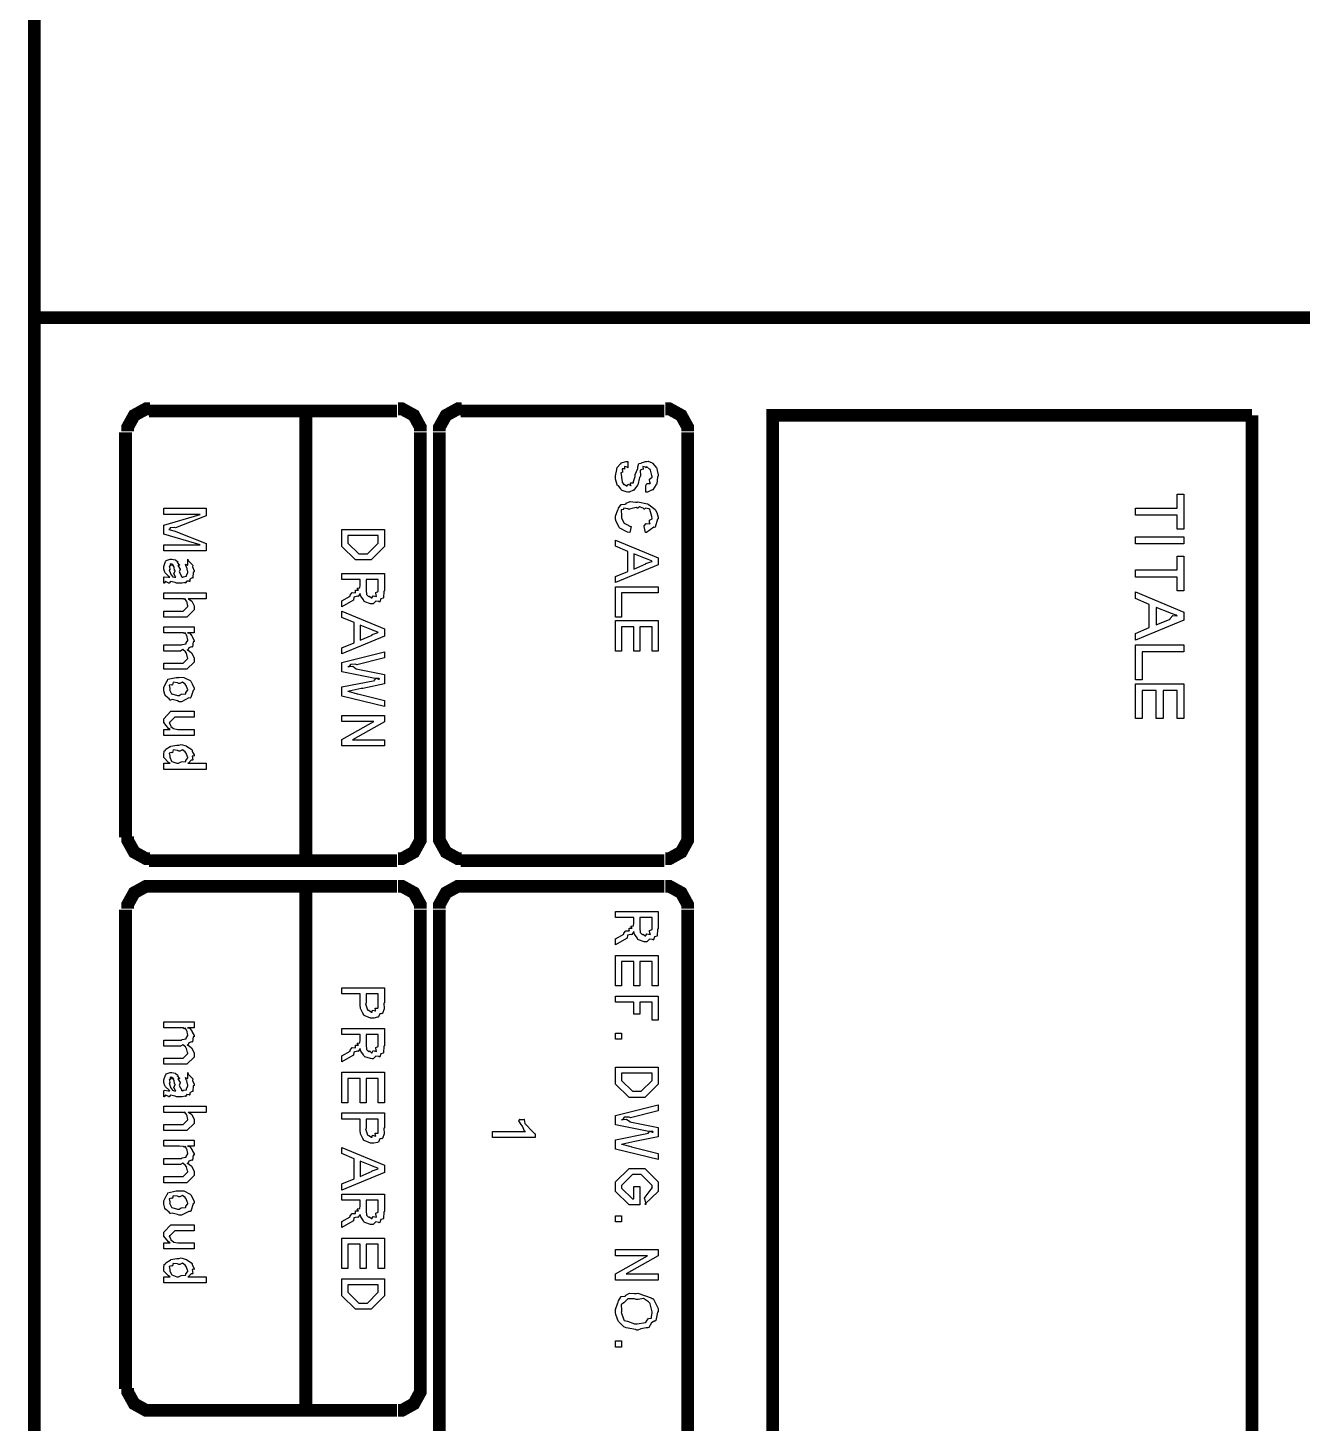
# Model space of a CAD drawing. Extents: x 0.4 to 11.2, y 0.4 to 16.
# Drawn here: x 0.358 to 1.359, y 1.775 to 2.871 of the extents above; entities that cross this region are included whole.
import ezdxf

# ---------------------------------------------------------------- set-up
doc = ezdxf.new("R2010")
doc.units = 0
doc.layers.get('0').update_dxf_attribs({"linetype": 'CONTINUOUS'})

msp = doc.modelspace()

# ---------------------------------------------------------------- linework, layer by layer
at = {"color": 230, "const_width": 0.01}
msp.add_lwpolyline([(11.1917, 0.405003), (11.1917, 15.9817), (0.363336, 15.9817), (0.363336, 0.405003), (11.1917, 0.405003)], close=True, dxfattribs=at)
for points in [[(0.363336, 2.64333), (11.1917, 2.64333)], [(0.454156, 2.57167), (0.451118, 2.57167), (0.44184, 2.56657), (0.436686, 2.55729), (0.436686, 2.55414)], [(0.666667, 2.55414), (0.666667, 2.55729), (0.661567, 2.56657), (0.652289, 2.57167), (0.649143, 2.57167)], [(0.699164, 2.57167), (0.696072, 2.57167), (0.686794, 2.56657), (0.68164, 2.55729), (0.68164, 2.55414)], [(0.876682, 2.55414), (0.876682, 2.55729), (0.871582, 2.56657), (0.862304, 2.57167), (0.859158, 2.57167)], [(0.648329, 2.56999), (0.453342, 2.56999)], [(0.57666, 2.21669), (0.57666, 2.56999)], [(0.858344, 2.56999), (0.698351, 2.56999)], [(0.94336, 0.473307), (0.94336, 2.56668), (1.31999, 2.56668)], [(1.31999, 0.473307), (1.31999, 2.56668)], [(0.435004, 2.23503), (0.435004, 2.55333)], [(0.666667, 2.23503), (0.666667, 2.55333)], [(0.68164, 2.23503), (0.68164, 2.55333)], [(0.876682, 2.23503), (0.876682, 2.55333)], [(0.436686, 2.23583), (0.436686, 2.23275), (0.44184, 2.22347), (0.451118, 2.21832), (0.454156, 2.21832)], [(0.649143, 2.21832), (0.652289, 2.21832), (0.661567, 2.22347), (0.666667, 2.23275), (0.666667, 2.23583)], [(0.68164, 2.23583), (0.68164, 2.23275), (0.686794, 2.22347), (0.696072, 2.21832), (0.699164, 2.21832)], [(0.859158, 2.21832), (0.862304, 2.21832), (0.871582, 2.22347), (0.876682, 2.23275), (0.876682, 2.23583)], [(0.648329, 2.21669), (0.453342, 2.21669)], [(0.858344, 2.21669), (0.698351, 2.21669)], [(0.454156, 2.19667), (0.451118, 2.19667), (0.44184, 2.19157), (0.436686, 2.18229), (0.436686, 2.17914)], [(0.648329, 2.19667), (0.453342, 2.19667)], [(0.57666, 1.785), (0.57666, 2.19667)], [(0.666667, 2.17914), (0.666667, 2.18229), (0.661567, 2.19157), (0.652289, 2.19667), (0.649143, 2.19667)], [(0.699164, 2.19667), (0.696072, 2.19667), (0.686794, 2.19157), (0.68164, 2.18229), (0.68164, 2.17914)], [(0.858344, 2.19667), (0.698351, 2.19667)], [(0.876682, 2.17914), (0.876682, 2.18229), (0.871582, 2.19157), (0.862304, 2.19667), (0.859158, 2.19667)], [(0.435004, 1.80165), (0.435004, 2.17833)], [(0.666667, 1.80165), (0.666667, 2.17833)], [(0.68164, 1.02832), (0.68164, 2.17833)], [(0.876682, 1.02832), (0.876682, 2.17833)], [(0.436686, 1.80251), (0.436686, 1.79943), (0.44184, 1.79015), (0.451118, 1.785), (0.454156, 1.785)], [(0.649143, 1.785), (0.652289, 1.785), (0.661567, 1.79015), (0.666667, 1.79943), (0.666667, 1.80251)], [(0.648329, 1.785), (0.453342, 1.785)]]:
    msp.add_lwpolyline(points, dxfattribs=at)
at = {"color": 140}
for points in [[(0.829536, 2.53022), (0.829536, 2.52544), (0.829047, 2.52582), (0.826932, 2.52632), (0.827149, 2.52453), (0.826932, 2.52436), (0.826714, 2.52462), (0.82525, 2.52462), (0.825521, 2.52208), (0.825412, 2.52175), (0.825358, 2.52186), (0.824274, 2.52154), (0.824761, 2.51861), (0.824761, 2.51764), (0.824761, 2.51764), (0.825142, 2.51443), (0.825196, 2.51417), (0.825196, 2.51417), (0.826389, 2.5121), (0.826497, 2.51199), (0.826497, 2.51204), (0.826768, 2.51253), (0.82856, 2.51112), (0.829101, 2.51112), (0.828993, 2.51133), (0.82959, 2.51253), (0.831922, 2.5115), (0.83214, 2.51156), (0.831868, 2.51187), (0.83176, 2.51346), (0.834039, 2.51351), (0.834093, 2.51372), (0.834147, 2.5146), (0.835286, 2.5185), (0.835394, 2.51915), (0.835449, 2.52001), (0.837403, 2.5249), (0.837565, 2.52522), (0.837511, 2.5261), (0.838325, 2.52875), (0.840115, 2.52892), (0.840386, 2.52914), (0.840386, 2.52914), (0.843479, 2.53022), (0.84451, 2.53022), (0.84451, 2.53022), (0.84554, 2.53054), (0.848742, 2.52914), (0.849067, 2.52892), (0.849067, 2.52892), (0.85216, 2.52522), (0.852322, 2.52479), (0.852322, 2.52479), (0.852593, 2.52317), (0.853407, 2.51986), (0.853407, 2.51872), (0.852974, 2.51833), (0.852322, 2.51269), (0.852106, 2.51221), (0.851887, 2.51232), (0.849229, 2.50814), (0.84885, 2.50786), (0.848742, 2.50808), (0.845107, 2.50635), (0.843858, 2.50635), (0.843858, 2.51112), (0.84375, 2.51144), (0.844672, 2.51303), (0.847168, 2.51297), (0.847331, 2.51329), (0.846897, 2.51383), (0.846625, 2.5165), (0.848633, 2.51801), (0.848633, 2.5185), (0.848579, 2.51932), (0.847547, 2.52344), (0.847331, 2.52371), (0.846571, 2.52442), (0.844185, 2.52647), (0.844129, 2.52544), (0.844075, 2.52544), (0.843533, 2.52588), (0.841417, 2.52636), (0.841689, 2.52436), (0.841471, 2.52414), (0.841308, 2.52436), (0.839464, 2.52354), (0.839518, 2.5191), (0.839301, 2.51828), (0.838704, 2.51768), (0.837511, 2.51187), (0.837349, 2.51156), (0.837294, 2.51161), (0.834418, 2.50786), (0.834093, 2.50765), (0.834093, 2.50776), (0.830675, 2.50635), (0.829536, 2.50635), (0.828342, 2.50646), (0.825142, 2.50765), (0.824761, 2.50786), (0.824274, 2.50879), (0.822211, 2.51118), (0.821397, 2.51161), (0.821289, 2.51178), (0.820964, 2.51297), (0.819988, 2.51633), (0.819988, 2.51742), (0.819988, 2.51915), (0.82091, 2.52393), (0.821072, 2.52436), (0.821181, 2.5255), (0.824001, 2.52843), (0.824328, 2.52869), (0.824382, 2.52914), (0.828288, 2.53022), (0.829536, 2.53022)], [(0.832357, 2.47922), (0.831272, 2.47444), (0.829428, 2.47472), (0.823351, 2.47808), (0.822808, 2.47857), (0.822265, 2.47971), (0.820367, 2.48307), (0.819988, 2.48492), (0.819988, 2.48551), (0.819988, 2.48731), (0.821832, 2.49224), (0.822157, 2.49268), (0.822319, 2.49371), (0.82449, 2.49653), (0.827582, 2.49681), (0.828233, 2.49701), (0.828233, 2.4975), (0.831435, 2.49881), (0.835558, 2.49832), (0.836914, 2.49832), (0.837511, 2.49875), (0.844997, 2.49707), (0.845594, 2.49681), (0.845594, 2.49681), (0.847547, 2.49556), (0.851129, 2.49257), (0.851454, 2.49203), (0.851454, 2.49203), (0.852485, 2.49024), (0.853407, 2.48654), (0.853407, 2.48529), (0.852974, 2.48497), (0.851238, 2.47885), (0.850803, 2.47835), (0.850151, 2.47879), (0.844239, 2.47467), (0.843425, 2.47444), (0.842557, 2.47922), (0.842503, 2.47971), (0.844129, 2.48156), (0.846897, 2.48139), (0.847114, 2.48161), (0.846733, 2.48204), (0.846625, 2.48432), (0.848633, 2.48525), (0.848633, 2.48551), (0.848579, 2.48708), (0.846951, 2.49268), (0.846897, 2.49268), (0.846138, 2.49311), (0.843425, 2.49376), (0.842719, 2.49289), (0.842557, 2.49289), (0.841797, 2.49354), (0.838758, 2.49468), (0.837403, 2.49354), (0.836914, 2.49354), (0.836154, 2.49425), (0.830892, 2.49283), (0.830404, 2.49268), (0.82959, 2.49317), (0.826606, 2.49354), (0.826064, 2.49246), (0.826064, 2.49246), (0.825956, 2.49268), (0.824328, 2.4924), (0.824761, 2.48757), (0.824761, 2.48594), (0.824761, 2.48594), (0.826389, 2.48215), (0.826714, 2.48182), (0.826714, 2.48182), (0.828233, 2.48118), (0.83176, 2.47933), (0.832357, 2.47922)], [(1.22835, 2.49371), (1.26112, 2.49371), (1.26112, 2.50456), (1.26655, 2.50456), (1.26655, 2.47721), (1.26112, 2.47721), (1.26112, 2.48807), (1.22835, 2.48807), (1.22835, 2.49371)], [(0.465007, 2.49354), (0.498426, 2.49354), (0.498426, 2.48768), (0.474338, 2.47814), (0.473415, 2.4784), (0.470161, 2.47819), (0.469456, 2.47694), (0.469129, 2.47683), (0.469129, 2.47683), (0.474012, 2.47553), (0.474556, 2.47532), (0.498426, 2.46599), (0.498426, 2.46012), (0.465007, 2.46012), (0.465007, 2.4649), (0.493653, 2.4649), (0.465007, 2.47336), (0.465007, 2.48031), (0.493653, 2.48876), (0.465007, 2.48876), (0.465007, 2.49354)], [(0.604981, 2.47689), (0.6384, 2.47689), (0.6384, 2.4669), (0.6384, 2.46343), (0.627983, 2.45301), (0.621907, 2.45301), (0.615614, 2.45301), (0.604981, 2.46343), (0.604981, 2.46647), (0.604981, 2.47689)], [(0.609754, 2.47211), (0.609754, 2.46669), (0.609754, 2.46625), (0.618435, 2.45779), (0.621907, 2.45779), (0.625163, 2.45779), (0.633626, 2.46625), (0.633626, 2.46669), (0.633626, 2.47211), (0.609754, 2.47211)], [(0.819988, 2.46858), (0.853407, 2.45469), (0.853407, 2.44906), (0.819988, 2.43517), (0.819988, 2.43994), (0.829536, 2.44385), (0.829536, 2.45969), (0.819988, 2.46382), (0.819988, 2.46858)], [(1.22835, 2.47119), (1.26655, 2.47119), (1.26655, 2.46576), (1.22835, 2.46576), (1.22835, 2.47119)], [(0.83431, 2.45774), (0.83431, 2.44581), (0.843858, 2.44993), (0.843858, 2.45025), (0.848579, 2.45188), (0.848633, 2.45188), (0.848307, 2.45226), (0.844185, 2.45383), (0.843642, 2.45404), (0.83431, 2.45774)], [(1.22835, 2.44515), (1.26112, 2.44515), (1.26112, 2.456), (1.26655, 2.456), (1.26655, 2.42865), (1.26112, 2.42865), (1.26112, 2.43951), (1.22835, 2.43951), (1.22835, 2.44515)], [(0.469781, 2.4394), (0.468967, 2.44011), (0.466308, 2.44254), (0.466092, 2.44287), (0.465821, 2.44331), (0.465007, 2.44575), (0.465007, 2.44656), (0.465007, 2.44792), (0.466471, 2.45167), (0.466743, 2.45199), (0.466851, 2.45258), (0.470215, 2.45372), (0.4713, 2.45372), (0.4713, 2.45372), (0.473904, 2.45318), (0.474121, 2.45307), (0.474121, 2.45307), (0.474283, 2.45301), (0.476183, 2.45156), (0.476292, 2.45133), (0.476238, 2.45139), (0.47564, 2.45096), (0.477539, 2.44894), (0.477593, 2.44874), (0.477376, 2.44889), (0.476238, 2.44862), (0.478028, 2.44586), (0.478028, 2.44547), (0.478028, 2.44553), (0.477051, 2.44358), (0.479221, 2.43972), (0.479329, 2.4394), (0.479329, 2.43946), (0.479981, 2.4394), (0.480197, 2.4394), (0.480414, 2.43983), (0.48291, 2.44015), (0.483018, 2.44026), (0.482856, 2.44086), (0.484104, 2.44319), (0.484104, 2.44396), (0.483669, 2.44444), (0.483236, 2.44726), (0.483018, 2.44743), (0.482801, 2.44797), (0.48226, 2.44976), (0.483778, 2.44889), (0.484104, 2.44894), (0.484104, 2.45372), (0.484104, 2.45372), (0.484321, 2.45236), (0.484537, 2.45221), (0.484537, 2.45221), (0.487631, 2.44911), (0.487793, 2.44874), (0.487793, 2.44874), (0.487522, 2.44749), (0.488878, 2.44456), (0.488878, 2.44353), (0.488226, 2.44319), (0.48801, 2.43907), (0.487793, 2.43875), (0.487358, 2.43886), (0.485622, 2.43782), (0.485678, 2.43608), (0.485406, 2.43593), (0.485026, 2.43625), (0.483074, 2.43636), (0.48226, 2.4349), (0.481933, 2.43485), (0.481771, 2.43517), (0.479492, 2.43463), (0.478678, 2.43463), (0.474989, 2.43463), (0.473958, 2.43522), (0.470269, 2.43593), (0.469293, 2.43463), (0.468912, 2.43463), (0.468533, 2.43511), (0.466471, 2.43593), (0.465386, 2.43463), (0.465007, 2.43463), (0.465007, 2.4394), (0.465332, 2.43983), (0.468696, 2.4394), (0.469781, 2.4394)], [(0.474556, 2.4394), (0.474012, 2.43989), (0.472982, 2.44228), (0.473958, 2.44407), (0.473904, 2.44461), (0.473525, 2.44476), (0.473361, 2.44732), (0.473253, 2.44743), (0.472928, 2.44792), (0.471951, 2.44943), (0.472601, 2.44851), (0.472601, 2.44851), (0.472331, 2.44894), (0.471246, 2.45014), (0.471733, 2.44894), (0.471733, 2.44894), (0.471463, 2.44933), (0.470107, 2.44997), (0.470324, 2.44824), (0.470215, 2.44808), (0.470161, 2.44824), (0.469239, 2.44819), (0.469781, 2.44601), (0.469781, 2.44526), (0.469781, 2.44532), (0.469347, 2.44526), (0.470324, 2.44228), (0.470432, 2.442), (0.470432, 2.442), (0.471843, 2.43994), (0.471951, 2.43983), (0.471951, 2.43983), (0.473415, 2.4394), (0.473904, 2.4394), (0.474556, 2.4394)], [(0.604981, 2.44239), (0.6384, 2.44239), (0.6384, 2.42871), (0.637967, 2.42844), (0.637696, 2.42318), (0.637532, 2.42285), (0.637369, 2.42307), (0.635688, 2.42247), (0.634711, 2.42003), (0.634278, 2.41982), (0.63406, 2.42025), (0.631565, 2.42057), (0.629557, 2.41851), (0.628851, 2.41851), (0.627442, 2.41863), (0.622993, 2.42014), (0.622558, 2.42046), (0.622017, 2.42156), (0.620008, 2.42458), (0.619412, 2.42606), (0.619303, 2.42654), (0.619303, 2.42654), (0.617893, 2.42432), (0.617785, 2.42415), (0.617079, 2.42443), (0.614312, 2.42383), (0.614094, 2.42139), (0.613661, 2.42111), (0.604981, 2.41612), (0.604981, 2.4209), (0.61149, 2.42458), (0.61149, 2.42524), (0.613172, 2.42731), (0.615614, 2.42725), (0.615831, 2.4274), (0.615614, 2.42768), (0.615776, 2.42919), (0.617893, 2.42925), (0.618001, 2.42936), (0.617676, 2.42953), (0.617079, 2.43078), (0.619086, 2.43099), (0.619086, 2.4311), (0.61914, 2.43143), (0.619303, 2.43283), (0.619303, 2.43326), (0.619303, 2.43761), (0.604981, 2.43761), (0.604981, 2.44239)], [(0.624078, 2.43761), (0.624078, 2.42936), (0.623969, 2.42936), (0.624457, 2.42589), (0.624511, 2.42567), (0.624511, 2.42567), (0.626085, 2.42404), (0.626247, 2.42393), (0.626247, 2.42404), (0.626628, 2.42464), (0.62831, 2.42329), (0.628851, 2.42329), (0.628743, 2.42356), (0.629557, 2.42492), (0.632107, 2.42437), (0.632324, 2.42458), (0.631944, 2.42507), (0.631619, 2.42736), (0.633626, 2.42822), (0.633626, 2.4285), (0.633626, 2.43761), (0.624078, 2.43761)], [(0.465007, 2.42714), (0.498426, 2.42714), (0.498426, 2.42236), (0.484321, 2.42236), (0.484375, 2.42247), (0.487088, 2.42063), (0.488878, 2.41689), (0.488878, 2.41564), (0.488878, 2.41368), (0.483236, 2.40804), (0.479764, 2.40804), (0.465007, 2.40804), (0.465007, 2.41282), (0.478896, 2.41282), (0.480414, 2.41282), (0.484104, 2.4165), (0.484104, 2.41715), (0.483669, 2.41749), (0.483399, 2.41976), (0.483236, 2.41997), (0.482964, 2.42068), (0.481662, 2.42264), (0.480957, 2.42193), (0.480849, 2.42193), (0.480686, 2.42236), (0.477919, 2.42236), (0.476942, 2.42236), (0.465007, 2.42236), (0.465007, 2.42714)], [(0.819988, 2.43192), (0.853407, 2.43192), (0.853407, 2.42714), (0.824761, 2.42714), (0.824761, 2.40804), (0.819988, 2.40804), (0.819988, 2.43192)], [(1.22835, 2.42806), (1.26655, 2.412), (1.26655, 2.40571), (1.22835, 2.38986), (1.22835, 2.39529), (1.2392, 2.39985), (1.2392, 2.41808), (1.22835, 2.42264), (1.22835, 2.42806)], [(0.604981, 2.41265), (0.6384, 2.39876), (0.6384, 2.39312), (0.604981, 2.37924), (0.604981, 2.384), (0.614529, 2.38792), (0.614529, 2.40375), (0.604981, 2.40788), (0.604981, 2.41265)], [(1.24463, 2.41569), (1.24463, 2.40201), (1.2557, 2.40657), (1.25559, 2.40707), (1.25776, 2.40924), (1.26101, 2.40896), (1.26112, 2.40896), (1.26036, 2.40956), (1.25608, 2.41114), (1.25548, 2.41135), (1.24463, 2.41569)], [(0.465007, 2.40056), (0.488878, 2.40056), (0.488878, 2.39578), (0.483669, 2.39578), (0.483669, 2.39578), (0.485189, 2.39578), (0.487142, 2.39328), (0.487358, 2.39296), (0.487358, 2.39296), (0.487468, 2.39253), (0.488878, 2.38976), (0.488878, 2.38883), (0.488282, 2.38872), (0.487631, 2.38482), (0.487358, 2.3845), (0.486817, 2.38471), (0.4847, 2.38396), (0.483886, 2.38222), (0.483453, 2.38211), (0.483886, 2.38238), (0.486979, 2.38004), (0.488878, 2.37608), (0.488878, 2.37472), (0.488878, 2.37278), (0.483236, 2.36714), (0.481065, 2.36714), (0.465007, 2.36714), (0.465007, 2.3719), (0.478678, 2.3719), (0.480414, 2.3719), (0.484104, 2.3756), (0.484104, 2.37582), (0.483669, 2.37636), (0.482856, 2.37967), (0.482585, 2.37993), (0.48226, 2.38075), (0.480089, 2.38254), (0.478244, 2.38146), (0.477593, 2.38146), (0.465007, 2.38146), (0.465007, 2.38624), (0.479113, 2.38624), (0.479546, 2.38667), (0.482639, 2.38715), (0.482801, 2.38732), (0.482693, 2.38781), (0.484104, 2.38976), (0.484104, 2.39035), (0.483669, 2.39074), (0.483399, 2.39296), (0.483236, 2.39318), (0.482964, 2.39387), (0.481771, 2.39589), (0.481011, 2.39513), (0.480849, 2.39513), (0.480632, 2.39567), (0.477376, 2.39578), (0.476292, 2.39578), (0.465007, 2.39578), (0.465007, 2.40056)], [(0.619303, 2.40181), (0.619303, 2.38986), (0.628851, 2.39399), (0.628851, 2.39432), (0.633572, 2.39594), (0.633626, 2.39594), (0.633301, 2.39632), (0.629178, 2.39789), (0.628635, 2.39811), (0.619303, 2.40181)], [(0.819988, 2.40533), (0.853407, 2.40533), (0.853407, 2.38146), (0.848633, 2.38146), (0.848633, 2.40056), (0.839085, 2.40056), (0.839085, 2.38146), (0.83431, 2.38146), (0.83431, 2.40056), (0.824761, 2.40056), (0.824761, 2.38146), (0.819988, 2.38146), (0.819988, 2.40533)], [(0.604981, 2.3725), (0.6384, 2.38075), (0.6384, 2.37597), (0.616699, 2.37056), (0.615668, 2.37104), (0.611763, 2.37099), (0.610351, 2.36897), (0.609754, 2.36882), (0.610081, 2.36936), (0.613499, 2.36947), (0.616103, 2.36757), (0.616265, 2.36751), (0.6384, 2.36296), (0.6384, 2.35558), (0.621474, 2.35211), (0.620171, 2.352), (0.610622, 2.34993), (0.609754, 2.34972), (0.609972, 2.34983), (0.616917, 2.34793), (0.617567, 2.34776), (0.6384, 2.34256), (0.6384, 2.33778), (0.604981, 2.34603), (0.604981, 2.35319), (0.630806, 2.3584), (0.630697, 2.35861), (0.631836, 2.36014), (0.633843, 2.35926), (0.634494, 2.35926), (0.634224, 2.35975), (0.631511, 2.35986), (0.631239, 2.35992), (0.604981, 2.36513), (0.604981, 2.3725)], [(1.22835, 2.38618), (1.26655, 2.38618), (1.26655, 2.38075), (1.23378, 2.38075), (1.23378, 2.35883), (1.22835, 2.35883), (1.22835, 2.38618)], [(0.476942, 2.36074), (0.476997, 2.36083), (0.480957, 2.36062), (0.485786, 2.35824), (0.486274, 2.35769), (0.486274, 2.35769), (0.487304, 2.35568), (0.488878, 2.35232), (0.488878, 2.35118), (0.488064, 2.35053), (0.486382, 2.34489), (0.48584, 2.34446), (0.484754, 2.34463), (0.479058, 2.34164), (0.47716, 2.34164), (0.475911, 2.34224), (0.471733, 2.34326), (0.470486, 2.34283), (0.470215, 2.34293), (0.469401, 2.34386), (0.466581, 2.34603), (0.466308, 2.3464), (0.465983, 2.34722), (0.465007, 2.35021), (0.465007, 2.35118), (0.465007, 2.35292), (0.467557, 2.35769), (0.468044, 2.35813), (0.468317, 2.35921), (0.474826, 2.36074), (0.476942, 2.36074)], [(0.476942, 2.35596), (0.475965, 2.3565), (0.472385, 2.35688), (0.471843, 2.35487), (0.471517, 2.35465), (0.471246, 2.35493), (0.469401, 2.35454), (0.469781, 2.35206), (0.469781, 2.35118), (0.469672, 2.35107), (0.471246, 2.34793), (0.471517, 2.34771), (0.471517, 2.34771), (0.475749, 2.3464), (0.47716, 2.3464), (0.47716, 2.3464), (0.478678, 2.3475), (0.482096, 2.34771), (0.482368, 2.34793), (0.482368, 2.34874), (0.484104, 2.35058), (0.484104, 2.35118), (0.483669, 2.35161), (0.482693, 2.35444), (0.482368, 2.35465), (0.481987, 2.35542), (0.47971, 2.35704), (0.477647, 2.35596), (0.476942, 2.35596)], [(1.22835, 2.35579), (1.26655, 2.35579), (1.26655, 2.32844), (1.26112, 2.32844), (1.26112, 2.35038), (1.25027, 2.35038), (1.25027, 2.32844), (1.24463, 2.32844), (1.24463, 2.35038), (1.23378, 2.35038), (1.23378, 2.32844), (1.22835, 2.32844), (1.22835, 2.35579)], [(0.465007, 2.31982), (0.470215, 2.31982), (0.468912, 2.32069), (0.465007, 2.32525), (0.465007, 2.32676), (0.465007, 2.32829), (0.470649, 2.33415), (0.474338, 2.33415), (0.488878, 2.33415), (0.488878, 2.32937), (0.476725, 2.32937), (0.473687, 2.32937), (0.469781, 2.32547), (0.469781, 2.32525), (0.469781, 2.32531), (0.469401, 2.32536), (0.47054, 2.32243), (0.470649, 2.32221), (0.470649, 2.32221), (0.472601, 2.32058), (0.472819, 2.32047), (0.472819, 2.32047), (0.476074, 2.31982), (0.47716, 2.31982), (0.488878, 2.31982), (0.488878, 2.31506), (0.465007, 2.31506), (0.465007, 2.31982)], [(0.604981, 2.33083), (0.6384, 2.33083), (0.6384, 2.32585), (0.613444, 2.31174), (0.6384, 2.31174), (0.6384, 2.30697), (0.604981, 2.30697), (0.604981, 2.31196), (0.630154, 2.32607), (0.604981, 2.32607), (0.604981, 2.33083)], [(0.465007, 2.29324), (0.469997, 2.29324), (0.46875, 2.294), (0.465007, 2.29769), (0.465007, 2.29889), (0.465007, 2.29992), (0.465386, 2.30296), (0.466417, 2.30328), (0.466525, 2.30344), (0.466635, 2.30431), (0.470215, 2.30632), (0.470649, 2.30647), (0.470649, 2.30675), (0.475369, 2.30757), (0.476942, 2.30757), (0.476942, 2.30757), (0.478733, 2.308), (0.482585, 2.30686), (0.483018, 2.30669), (0.483018, 2.30669), (0.487142, 2.30399), (0.487358, 2.30365), (0.487358, 2.30365), (0.487468, 2.30251), (0.488878, 2.29981), (0.488878, 2.29889), (0.488715, 2.2991), (0.487304, 2.29883), (0.487793, 2.29585), (0.487576, 2.29563), (0.486708, 2.29563), (0.484483, 2.2934), (0.484104, 2.29324), (0.498426, 2.29324), (0.498426, 2.28847), (0.465007, 2.28847), (0.465007, 2.29324)], [(0.476942, 2.30279), (0.475965, 2.30333), (0.472385, 2.30371), (0.471843, 2.30171), (0.471517, 2.30149), (0.471246, 2.30176), (0.469401, 2.30122), (0.469781, 2.29883), (0.469781, 2.29801), (0.469726, 2.29796), (0.471246, 2.29497), (0.471517, 2.29476), (0.471517, 2.29476), (0.475424, 2.29324), (0.476725, 2.29324), (0.476725, 2.29324), (0.478624, 2.29432), (0.482096, 2.29454), (0.482368, 2.29476), (0.482368, 2.29557), (0.484104, 2.29742), (0.484104, 2.29801), (0.483669, 2.29844), (0.482693, 2.30126), (0.482368, 2.30149), (0.481987, 2.30225), (0.47971, 2.30387), (0.477647, 2.30279), (0.476942, 2.30279)], [(0.819988, 2.17686), (0.853407, 2.17686), (0.853407, 2.16319), (0.852974, 2.16292), (0.852701, 2.15767), (0.852539, 2.15733), (0.852376, 2.15756), (0.850694, 2.15696), (0.849718, 2.15451), (0.849283, 2.15429), (0.849067, 2.15474), (0.846571, 2.15506), (0.844564, 2.153), (0.843858, 2.153), (0.842449, 2.1531), (0.837999, 2.15462), (0.837565, 2.15494), (0.837022, 2.15603), (0.835015, 2.15907), (0.834418, 2.16054), (0.83431, 2.16103), (0.83431, 2.16103), (0.8329, 2.15881), (0.83279, 2.15864), (0.832086, 2.1589), (0.829318, 2.15831), (0.829101, 2.15588), (0.828668, 2.1556), (0.819988, 2.15061), (0.819988, 2.15539), (0.826497, 2.15907), (0.826497, 2.15972), (0.828179, 2.16178), (0.830621, 2.16174), (0.830838, 2.16189), (0.830621, 2.16217), (0.830783, 2.16368), (0.8329, 2.16374), (0.833008, 2.16385), (0.832682, 2.16401), (0.832086, 2.16525), (0.834093, 2.16547), (0.834093, 2.16558), (0.834147, 2.1659), (0.83431, 2.16732), (0.83431, 2.16775), (0.83431, 2.1721), (0.819988, 2.1721), (0.819988, 2.17686)], [(0.839085, 2.1721), (0.839085, 2.16385), (0.838976, 2.16385), (0.839464, 2.16037), (0.839518, 2.16015), (0.839518, 2.16015), (0.841092, 2.15853), (0.841254, 2.15842), (0.841254, 2.15853), (0.841635, 2.15913), (0.843317, 2.15776), (0.843858, 2.15776), (0.84375, 2.15804), (0.844564, 2.1594), (0.847114, 2.15886), (0.847331, 2.15907), (0.846951, 2.15956), (0.846625, 2.16183), (0.848633, 2.16271), (0.848633, 2.16297), (0.848633, 2.1721), (0.839085, 2.1721)], [(0.819988, 2.14236), (0.853407, 2.14236), (0.853407, 2.11849), (0.848633, 2.11849), (0.848633, 2.13758), (0.839085, 2.13758), (0.839085, 2.11849), (0.83431, 2.11849), (0.83431, 2.13758), (0.824761, 2.13758), (0.824761, 2.11849), (0.819988, 2.11849), (0.819988, 2.14236)], [(0.604981, 2.11692), (0.6384, 2.11692), (0.6384, 2.10519), (0.637967, 2.10487), (0.638237, 2.10069), (0.638183, 2.10042), (0.638183, 2.10042), (0.636882, 2.09679), (0.636664, 2.09651), (0.636501, 2.09674), (0.634819, 2.09646), (0.633789, 2.09407), (0.63341, 2.09392), (0.633029, 2.09381), (0.6301, 2.09304), (0.629069, 2.09304), (0.62755, 2.09315), (0.622612, 2.09521), (0.622125, 2.09565), (0.621528, 2.0969), (0.619629, 2.10058), (0.619303, 2.1034), (0.619303, 2.10433), (0.619303, 2.11214), (0.604981, 2.11214), (0.604981, 2.11692)], [(0.624078, 2.11214), (0.624078, 2.10476), (0.623643, 2.10439), (0.625163, 2.09961), (0.625379, 2.09933), (0.625379, 2.09933), (0.626085, 2.09928), (0.628201, 2.09782), (0.628851, 2.09782), (0.628743, 2.0981), (0.629178, 2.09939), (0.631511, 2.09874), (0.631674, 2.0989), (0.631401, 2.09924), (0.631185, 2.10101), (0.633356, 2.10092), (0.63341, 2.10107), (0.63341, 2.10183), (0.633626, 2.10406), (0.633626, 2.10476), (0.633626, 2.11214), (0.624078, 2.11214)], [(0.819988, 2.11046), (0.853407, 2.11046), (0.853407, 2.09136), (0.848633, 2.09136), (0.848633, 2.10568), (0.839085, 2.10568), (0.839085, 2.09614), (0.83431, 2.09614), (0.83431, 2.10568), (0.819988, 2.10568), (0.819988, 2.11046)], [(0.465007, 2.09022), (0.488878, 2.09022), (0.488878, 2.08544), (0.483669, 2.08544), (0.483669, 2.08544), (0.485189, 2.08544), (0.487142, 2.08296), (0.487358, 2.08263), (0.487358, 2.08263), (0.487468, 2.08219), (0.488878, 2.07943), (0.488878, 2.0785), (0.488282, 2.0784), (0.487631, 2.07449), (0.487358, 2.07417), (0.486817, 2.07437), (0.4847, 2.07362), (0.483886, 2.07189), (0.483453, 2.07178), (0.483886, 2.07206), (0.486979, 2.06972), (0.488878, 2.06575), (0.488878, 2.0644), (0.488878, 2.06244), (0.483236, 2.05681), (0.481065, 2.05681), (0.465007, 2.05681), (0.465007, 2.06158), (0.478678, 2.06158), (0.480414, 2.06158), (0.484104, 2.06526), (0.484104, 2.06549), (0.483669, 2.06603), (0.482856, 2.06933), (0.482585, 2.06961), (0.48226, 2.07042), (0.480089, 2.07221), (0.478244, 2.07113), (0.477593, 2.07113), (0.465007, 2.07113), (0.465007, 2.0759), (0.479113, 2.0759), (0.479546, 2.07633), (0.482639, 2.07682), (0.482801, 2.07699), (0.482693, 2.07747), (0.484104, 2.07943), (0.484104, 2.08003), (0.483669, 2.0804), (0.483399, 2.08263), (0.483236, 2.08285), (0.482964, 2.08356), (0.481771, 2.08556), (0.481011, 2.08479), (0.480849, 2.08479), (0.480632, 2.08535), (0.477376, 2.08544), (0.476292, 2.08544), (0.465007, 2.08544), (0.465007, 2.09022)], [(0.604981, 2.08501), (0.6384, 2.08501), (0.6384, 2.07135), (0.637967, 2.07107), (0.637696, 2.06581), (0.637532, 2.06549), (0.637369, 2.06569), (0.635688, 2.06511), (0.634711, 2.06267), (0.634278, 2.06244), (0.63406, 2.06287), (0.631565, 2.06321), (0.629557, 2.06114), (0.628851, 2.06114), (0.627442, 2.06125), (0.622993, 2.06278), (0.622558, 2.0631), (0.622017, 2.06418), (0.620008, 2.06722), (0.619412, 2.06868), (0.619303, 2.06917), (0.619303, 2.06917), (0.617893, 2.06694), (0.617785, 2.06679), (0.617079, 2.06706), (0.614312, 2.06646), (0.614094, 2.06401), (0.613661, 2.06375), (0.604981, 2.05875), (0.604981, 2.06353), (0.61149, 2.06722), (0.61149, 2.06787), (0.613172, 2.06993), (0.615614, 2.06988), (0.615831, 2.07004), (0.615614, 2.07032), (0.615776, 2.07183), (0.617893, 2.07189), (0.618001, 2.072), (0.617676, 2.07215), (0.617079, 2.0734), (0.619086, 2.07362), (0.619086, 2.07374), (0.61914, 2.07406), (0.619303, 2.07547), (0.619303, 2.0759), (0.619303, 2.08024), (0.604981, 2.08024), (0.604981, 2.08501)], [(0.624078, 2.08024), (0.624078, 2.072), (0.623969, 2.072), (0.624457, 2.06853), (0.624511, 2.06831), (0.624511, 2.06831), (0.626085, 2.06668), (0.626247, 2.06657), (0.626247, 2.06668), (0.626628, 2.06728), (0.62831, 2.06592), (0.628851, 2.06592), (0.628743, 2.06619), (0.629557, 2.06754), (0.632107, 2.067), (0.632324, 2.06722), (0.631944, 2.06771), (0.631619, 2.06999), (0.633626, 2.07086), (0.633626, 2.07113), (0.633626, 2.08024), (0.624078, 2.08024)], [(0.819988, 2.08128), (0.824761, 2.08128), (0.824761, 2.0765), (0.819988, 2.0765), (0.819988, 2.08128)], [(0.469781, 2.03608), (0.468967, 2.03678), (0.466308, 2.03922), (0.466092, 2.03956), (0.465821, 2.03999), (0.465007, 2.04243), (0.465007, 2.04324), (0.465007, 2.0446), (0.466471, 2.04833), (0.466743, 2.04867), (0.466851, 2.04926), (0.470215, 2.0504), (0.4713, 2.0504), (0.4713, 2.0504), (0.473904, 2.04986), (0.474121, 2.04975), (0.474121, 2.04975), (0.474283, 2.04969), (0.476183, 2.04824), (0.476292, 2.04801), (0.476238, 2.04807), (0.47564, 2.04764), (0.477539, 2.04563), (0.477593, 2.04542), (0.477376, 2.04557), (0.476238, 2.04531), (0.478028, 2.04254), (0.478028, 2.04215), (0.478028, 2.04221), (0.477051, 2.04025), (0.479221, 2.0364), (0.479329, 2.03608), (0.479329, 2.03614), (0.479981, 2.03608), (0.480197, 2.03608), (0.480414, 2.03651), (0.48291, 2.03683), (0.483018, 2.03694), (0.482856, 2.03754), (0.484104, 2.03988), (0.484104, 2.04064), (0.483669, 2.04112), (0.483236, 2.04394), (0.483018, 2.04411), (0.482801, 2.04465), (0.48226, 2.04644), (0.483778, 2.04557), (0.484104, 2.04563), (0.484104, 2.0504), (0.484104, 2.0504), (0.484321, 2.04904), (0.484537, 2.04889), (0.484537, 2.04889), (0.487631, 2.04579), (0.487793, 2.04542), (0.487793, 2.04542), (0.487522, 2.04417), (0.488878, 2.04124), (0.488878, 2.04021), (0.488226, 2.03988), (0.48801, 2.03575), (0.487793, 2.03543), (0.487358, 2.03554), (0.485622, 2.0345), (0.485678, 2.03276), (0.485406, 2.03261), (0.485026, 2.03293), (0.483074, 2.03304), (0.48226, 2.03157), (0.481933, 2.03153), (0.481771, 2.03185), (0.479492, 2.03131), (0.478678, 2.03131), (0.474989, 2.03131), (0.473958, 2.0319), (0.470269, 2.03261), (0.469293, 2.03131), (0.468912, 2.03131), (0.468533, 2.03179), (0.466471, 2.03261), (0.465386, 2.03131), (0.465007, 2.03131), (0.465007, 2.03608), (0.465332, 2.03651), (0.468696, 2.03608), (0.469781, 2.03608)], [(0.604981, 2.05051), (0.6384, 2.05051), (0.6384, 2.02664), (0.633626, 2.02664), (0.633626, 2.04574), (0.624078, 2.04574), (0.624078, 2.02664), (0.619303, 2.02664), (0.619303, 2.04574), (0.609754, 2.04574), (0.609754, 2.02664), (0.604981, 2.02664), (0.604981, 2.05051)], [(0.819988, 2.05469), (0.853407, 2.05469), (0.853407, 2.04471), (0.853407, 2.04124), (0.84299, 2.03082), (0.836914, 2.03082), (0.830621, 2.03082), (0.819988, 2.04124), (0.819988, 2.04428), (0.819988, 2.05469)], [(0.824761, 2.04992), (0.824761, 2.04449), (0.824761, 2.04406), (0.833442, 2.0356), (0.836914, 2.0356), (0.840169, 2.0356), (0.848633, 2.04406), (0.848633, 2.04449), (0.848633, 2.04992), (0.824761, 2.04992)], [(0.474556, 2.03608), (0.474012, 2.03657), (0.472982, 2.03896), (0.473958, 2.04075), (0.473904, 2.04129), (0.473525, 2.04144), (0.473361, 2.044), (0.473253, 2.04411), (0.472928, 2.0446), (0.471951, 2.04611), (0.472601, 2.04519), (0.472601, 2.04519), (0.472331, 2.04563), (0.471246, 2.04682), (0.471733, 2.04563), (0.471733, 2.04563), (0.471463, 2.04601), (0.470107, 2.04665), (0.470324, 2.04492), (0.470215, 2.04476), (0.470161, 2.04492), (0.469239, 2.04486), (0.469781, 2.04269), (0.469781, 2.04194), (0.469781, 2.04199), (0.469347, 2.04194), (0.470324, 2.03896), (0.470432, 2.03868), (0.470432, 2.03868), (0.471843, 2.03662), (0.471951, 2.03651), (0.471951, 2.03651), (0.473415, 2.03608), (0.473904, 2.03608), (0.474556, 2.03608)], [(0.465007, 2.02382), (0.498426, 2.02382), (0.498426, 2.01904), (0.484321, 2.01904), (0.484375, 2.01915), (0.487088, 2.01731), (0.488878, 2.01357), (0.488878, 2.01232), (0.488878, 2.01036), (0.483236, 2.00472), (0.479764, 2.00472), (0.465007, 2.00472), (0.465007, 2.0095), (0.478896, 2.0095), (0.480414, 2.0095), (0.484104, 2.01318), (0.484104, 2.01383), (0.483669, 2.01417), (0.483399, 2.01644), (0.483236, 2.01665), (0.482964, 2.01736), (0.481662, 2.01932), (0.480957, 2.01861), (0.480849, 2.01861), (0.480686, 2.01904), (0.477919, 2.01904), (0.476942, 2.01904), (0.465007, 2.01904), (0.465007, 2.02382)], [(0.604981, 2.01861), (0.6384, 2.01861), (0.6384, 2.00689), (0.637967, 2.00657), (0.638237, 2.00239), (0.638183, 2.00211), (0.638183, 2.00211), (0.636882, 1.99849), (0.636664, 1.99821), (0.636501, 1.99843), (0.634819, 1.99815), (0.633789, 1.99576), (0.63341, 1.99561), (0.633029, 1.9955), (0.6301, 1.99474), (0.629069, 1.99474), (0.62755, 1.99485), (0.622612, 1.9969), (0.622125, 1.99735), (0.621528, 1.99858), (0.619629, 2.00228), (0.619303, 2.0051), (0.619303, 2.00603), (0.619303, 2.01383), (0.604981, 2.01383), (0.604981, 2.01861)], [(0.819988, 2.01671), (0.853407, 2.02496), (0.853407, 2.02018), (0.831706, 2.01476), (0.830675, 2.01525), (0.826768, 2.01519), (0.825358, 2.01318), (0.824761, 2.01303), (0.825088, 2.01357), (0.828504, 2.01367), (0.831108, 2.01178), (0.831272, 2.01172), (0.853407, 2.00717), (0.853407, 1.99978), (0.836481, 1.99631), (0.835178, 1.99621), (0.825629, 1.99414), (0.824761, 1.99393), (0.824978, 1.99403), (0.831922, 1.99214), (0.832574, 1.99197), (0.853407, 1.98676), (0.853407, 1.98199), (0.819988, 1.99024), (0.819988, 1.9974), (0.845811, 2.00261), (0.845703, 2.00282), (0.846843, 2.00435), (0.84885, 2.00347), (0.849501, 2.00347), (0.849229, 2.00396), (0.846517, 2.00407), (0.846246, 2.00412), (0.819988, 2.00933), (0.819988, 2.01671)], [(0.624078, 2.01383), (0.624078, 2.00646), (0.623643, 2.00608), (0.625163, 2.00131), (0.625379, 2.00103), (0.625379, 2.00103), (0.626085, 2.00097), (0.628201, 1.99951), (0.628851, 1.99951), (0.628743, 1.99978), (0.629178, 2.00108), (0.631511, 2.00043), (0.631674, 2.0006), (0.631401, 2.00092), (0.631185, 2.00271), (0.633356, 2.00261), (0.63341, 2.00276), (0.63341, 2.00353), (0.633626, 2.00575), (0.633626, 2.00646), (0.633626, 2.01383), (0.624078, 2.01383)], [(0.723307, 1.99924), (0.723307, 2.00401), (0.749349, 2.00401), (0.748426, 2.00429), (0.746799, 2.00814), (0.746528, 2.00857), (0.745822, 2.0095), (0.744086, 2.01247), (0.744467, 2.01335), (0.744358, 2.01357), (0.748481, 2.01357), (0.748264, 2.01351), (0.748753, 2.01042), (0.751844, 2.00711), (0.752171, 2.00663), (0.752171, 2.00663), (0.756401, 2.0025), (0.756728, 2.00228), (0.756728, 1.99924), (0.723307, 1.99924)], [(0.465007, 1.99724), (0.488878, 1.99724), (0.488878, 1.99246), (0.483669, 1.99246), (0.483669, 1.99246), (0.485189, 1.99246), (0.487142, 1.98996), (0.487358, 1.98964), (0.487358, 1.98964), (0.487468, 1.98921), (0.488878, 1.98643), (0.488878, 1.98551), (0.488282, 1.9854), (0.487631, 1.9815), (0.487358, 1.98118), (0.486817, 1.98139), (0.4847, 1.98062), (0.483886, 1.97889), (0.483453, 1.97879), (0.483886, 1.97906), (0.486979, 1.97672), (0.488878, 1.97276), (0.488878, 1.9714), (0.488878, 1.96946), (0.483236, 1.96382), (0.481065, 1.96382), (0.465007, 1.96382), (0.465007, 1.96858), (0.478678, 1.96858), (0.480414, 1.96858), (0.484104, 1.97228), (0.484104, 1.9725), (0.483669, 1.97304), (0.482856, 1.97635), (0.482585, 1.97661), (0.48226, 1.97743), (0.480089, 1.97922), (0.478244, 1.97814), (0.477593, 1.97814), (0.465007, 1.97814), (0.465007, 1.98292), (0.479113, 1.98292), (0.479546, 1.98335), (0.482639, 1.98383), (0.482801, 1.984), (0.482693, 1.98449), (0.484104, 1.98643), (0.484104, 1.98703), (0.483669, 1.98742), (0.483399, 1.98964), (0.483236, 1.98986), (0.482964, 1.99056), (0.481771, 1.99257), (0.481011, 1.99181), (0.480849, 1.99181), (0.480632, 1.99235), (0.477376, 1.99246), (0.476292, 1.99246), (0.465007, 1.99246), (0.465007, 1.99724)], [(0.604981, 1.99149), (0.6384, 1.9776), (0.6384, 1.97194), (0.604981, 1.95806), (0.604981, 1.96283), (0.614529, 1.96674), (0.614529, 1.98258), (0.604981, 1.98671), (0.604981, 1.99149)], [(0.619303, 1.98062), (0.619303, 1.96869), (0.628851, 1.97282), (0.628851, 1.97314), (0.633572, 1.97478), (0.633626, 1.97478), (0.633301, 1.97515), (0.629178, 1.97672), (0.628635, 1.97694), (0.619303, 1.98062)], [(0.83431, 1.96072), (0.839085, 1.96072), (0.839085, 1.9464), (0.830621, 1.9464), (0.819988, 1.95682), (0.819988, 1.95921), (0.819988, 1.96442), (0.830621, 1.97504), (0.836481, 1.97504), (0.84299, 1.97504), (0.853407, 1.96442), (0.853407, 1.95964), (0.853407, 1.95703), (0.84299, 1.94683), (0.844075, 1.94683), (0.84299, 1.95139), (0.842557, 1.95139), (0.848633, 1.95985), (0.848633, 1.95964), (0.848633, 1.96158), (0.840169, 1.97026), (0.836697, 1.97026), (0.833442, 1.97026), (0.824761, 1.96158), (0.824761, 1.95964), (0.833442, 1.95117), (0.83431, 1.95117), (0.83431, 1.96072)], [(0.476942, 1.95742), (0.476997, 1.95751), (0.480957, 1.95731), (0.485786, 1.95492), (0.486274, 1.95437), (0.486274, 1.95437), (0.487304, 1.95236), (0.488878, 1.949), (0.488878, 1.94786), (0.488064, 1.94721), (0.486382, 1.94157), (0.48584, 1.94114), (0.484754, 1.94129), (0.479058, 1.93832), (0.47716, 1.93832), (0.475911, 1.93892), (0.471733, 1.93994), (0.470486, 1.93951), (0.470215, 1.93961), (0.469401, 1.94054), (0.466581, 1.94271), (0.466308, 1.94308), (0.465983, 1.9439), (0.465007, 1.94689), (0.465007, 1.94786), (0.465007, 1.9496), (0.467557, 1.95437), (0.468044, 1.95481), (0.468317, 1.95589), (0.474826, 1.95742), (0.476942, 1.95742)], [(0.476942, 1.95264), (0.475965, 1.95318), (0.472385, 1.95356), (0.471843, 1.95156), (0.471517, 1.95133), (0.471246, 1.95161), (0.469401, 1.95122), (0.469781, 1.94874), (0.469781, 1.94786), (0.469672, 1.94775), (0.471246, 1.94461), (0.471517, 1.94439), (0.471517, 1.94439), (0.475749, 1.94308), (0.47716, 1.94308), (0.47716, 1.94308), (0.478678, 1.94417), (0.482096, 1.94439), (0.482368, 1.94461), (0.482368, 1.94542), (0.484104, 1.94726), (0.484104, 1.94786), (0.483669, 1.94829), (0.482693, 1.95111), (0.482368, 1.95133), (0.481987, 1.9521), (0.47971, 1.95372), (0.477647, 1.95264), (0.476942, 1.95264)], [(0.604981, 1.95481), (0.6384, 1.95481), (0.6384, 1.94114), (0.637967, 1.94086), (0.637696, 1.9356), (0.637532, 1.93528), (0.637369, 1.93549), (0.635688, 1.9349), (0.634711, 1.93246), (0.634278, 1.93224), (0.63406, 1.93267), (0.631565, 1.933), (0.629557, 1.93093), (0.628851, 1.93093), (0.627442, 1.93104), (0.622993, 1.93257), (0.622558, 1.93289), (0.622017, 1.93397), (0.620008, 1.93701), (0.619412, 1.93847), (0.619303, 1.93896), (0.619303, 1.93896), (0.617893, 1.93674), (0.617785, 1.93658), (0.617079, 1.93685), (0.614312, 1.93625), (0.614094, 1.93381), (0.613661, 1.93354), (0.604981, 1.92854), (0.604981, 1.93332), (0.61149, 1.93701), (0.61149, 1.93767), (0.613172, 1.93972), (0.615614, 1.93967), (0.615831, 1.93983), (0.615614, 1.94011), (0.615776, 1.94162), (0.617893, 1.94168), (0.618001, 1.94179), (0.617676, 1.94194), (0.617079, 1.94319), (0.619086, 1.94342), (0.619086, 1.94353), (0.61914, 1.94385), (0.619303, 1.94526), (0.619303, 1.94569), (0.619303, 1.95003), (0.604981, 1.95003), (0.604981, 1.95481)], [(0.624078, 1.95003), (0.624078, 1.94179), (0.623969, 1.94179), (0.624457, 1.93832), (0.624511, 1.9381), (0.624511, 1.9381), (0.626085, 1.93647), (0.626247, 1.93636), (0.626247, 1.93647), (0.626628, 1.93707), (0.62831, 1.93571), (0.628851, 1.93571), (0.628743, 1.93599), (0.629557, 1.93733), (0.632107, 1.93679), (0.632324, 1.93701), (0.631944, 1.9375), (0.631619, 1.93978), (0.633626, 1.94065), (0.633626, 1.94092), (0.633626, 1.95003), (0.624078, 1.95003)], [(0.465007, 1.9165), (0.470215, 1.9165), (0.468912, 1.91737), (0.465007, 1.92193), (0.465007, 1.92344), (0.465007, 1.92497), (0.470649, 1.93083), (0.474338, 1.93083), (0.488878, 1.93083), (0.488878, 1.92606), (0.476725, 1.92606), (0.473687, 1.92606), (0.469781, 1.92215), (0.469781, 1.92193), (0.469781, 1.92199), (0.469401, 1.92204), (0.47054, 1.91911), (0.470649, 1.91889), (0.470649, 1.91889), (0.472601, 1.91726), (0.472819, 1.91715), (0.472819, 1.91715), (0.476074, 1.9165), (0.47716, 1.9165), (0.488878, 1.9165), (0.488878, 1.91174), (0.465007, 1.91174), (0.465007, 1.9165)], [(0.819988, 1.93782), (0.824761, 1.93782), (0.824761, 1.93306), (0.819988, 1.93306), (0.819988, 1.93782)], [(0.604981, 1.92031), (0.6384, 1.92031), (0.6384, 1.89643), (0.633626, 1.89643), (0.633626, 1.91553), (0.624078, 1.91553), (0.624078, 1.89643), (0.619303, 1.89643), (0.619303, 1.91553), (0.609754, 1.91553), (0.609754, 1.89643), (0.604981, 1.89643), (0.604981, 1.92031)], [(0.819988, 1.91124), (0.853407, 1.91124), (0.853407, 1.90625), (0.82845, 1.89214), (0.853407, 1.89214), (0.853407, 1.88738), (0.819988, 1.88738), (0.819988, 1.89236), (0.845161, 1.90647), (0.819988, 1.90647), (0.819988, 1.91124)], [(0.465007, 1.88992), (0.469997, 1.88992), (0.46875, 1.89068), (0.465007, 1.89438), (0.465007, 1.89556), (0.465007, 1.8966), (0.465386, 1.89962), (0.466417, 1.89996), (0.466525, 1.90013), (0.466635, 1.90099), (0.470215, 1.903), (0.470649, 1.90315), (0.470649, 1.90343), (0.475369, 1.90424), (0.476942, 1.90424), (0.476942, 1.90424), (0.478733, 1.90468), (0.482585, 1.90354), (0.483018, 1.90338), (0.483018, 1.90338), (0.487142, 1.90067), (0.487358, 1.90033), (0.487358, 1.90033), (0.487468, 1.89919), (0.488878, 1.89649), (0.488878, 1.89556), (0.488715, 1.89578), (0.487304, 1.89551), (0.487793, 1.89253), (0.487576, 1.89231), (0.486708, 1.89231), (0.484483, 1.89008), (0.484104, 1.88992), (0.498426, 1.88992), (0.498426, 1.88514), (0.465007, 1.88514), (0.465007, 1.88992)], [(0.476942, 1.89947), (0.475965, 1.90001), (0.472385, 1.90039), (0.471843, 1.89839), (0.471517, 1.89817), (0.471246, 1.89844), (0.469401, 1.89789), (0.469781, 1.89551), (0.469781, 1.89469), (0.469726, 1.89464), (0.471246, 1.89165), (0.471517, 1.89144), (0.471517, 1.89144), (0.475424, 1.88992), (0.476725, 1.88992), (0.476725, 1.88992), (0.478624, 1.891), (0.482096, 1.89122), (0.482368, 1.89144), (0.482368, 1.89225), (0.484104, 1.8941), (0.484104, 1.89469), (0.483669, 1.89513), (0.482693, 1.89794), (0.482368, 1.89817), (0.481987, 1.89893), (0.47971, 1.90056), (0.477647, 1.89947), (0.476942, 1.89947)], [(0.604981, 1.8884), (0.6384, 1.8884), (0.6384, 1.87842), (0.6384, 1.87494), (0.627983, 1.86453), (0.621907, 1.86453), (0.615614, 1.86453), (0.604981, 1.87494), (0.604981, 1.87799), (0.604981, 1.8884)], [(0.609754, 1.88363), (0.609754, 1.87819), (0.609754, 1.87776), (0.618435, 1.86931), (0.621907, 1.86931), (0.625163, 1.86931), (0.633626, 1.87776), (0.633626, 1.87819), (0.633626, 1.88363), (0.609754, 1.88363)], [(0.836262, 1.87674), (0.837403, 1.87717), (0.84809, 1.87349), (0.84885, 1.87283), (0.849556, 1.87289), (0.853407, 1.86507), (0.853407, 1.86242), (0.852974, 1.86219), (0.851617, 1.85558), (0.851238, 1.85504), (0.850965, 1.85525), (0.848361, 1.85362), (0.846029, 1.85015), (0.845378, 1.84983), (0.844021, 1.84987), (0.839844, 1.84907), (0.837511, 1.8481), (0.836697, 1.8481), (0.835667, 1.84858), (0.82845, 1.84972), (0.8278, 1.85004), (0.826497, 1.85064), (0.822265, 1.85471), (0.82194, 1.85525), (0.82156, 1.8565), (0.820258, 1.86025), (0.819988, 1.86187), (0.819988, 1.86242), (0.819988, 1.86431), (0.821832, 1.86947), (0.822157, 1.87001), (0.822319, 1.87115), (0.824436, 1.87435), (0.827419, 1.87472), (0.828017, 1.875), (0.828017, 1.87554), (0.831, 1.87717), (0.834961, 1.87674), (0.836262, 1.87674)], [(0.836262, 1.87196), (0.834961, 1.87267), (0.829644, 1.87256), (0.826824, 1.86979), (0.826497, 1.86936), (0.826335, 1.86951), (0.824382, 1.86778), (0.824761, 1.86376), (0.824761, 1.86242), (0.824382, 1.86219), (0.826389, 1.85613), (0.826714, 1.85568), (0.826714, 1.85568), (0.829372, 1.85508), (0.834907, 1.85286), (0.836697, 1.85286), (0.837076, 1.85297), (0.843479, 1.85394), (0.844075, 1.85417), (0.844021, 1.85487), (0.845811, 1.85726), (0.848199, 1.85736), (0.848199, 1.85742), (0.848253, 1.85867), (0.848633, 1.86149), (0.848633, 1.86242), (0.848579, 1.8635), (0.847222, 1.86871), (0.846897, 1.86914), (0.845921, 1.87028), (0.841851, 1.87283), (0.837674, 1.87196), (0.836262, 1.87196)], [(0.819988, 1.83951), (0.824761, 1.83951), (0.824761, 1.83475), (0.819988, 1.83475), (0.819988, 1.83951)]]:
    msp.add_lwpolyline(points, close=True, dxfattribs=at)

doc.saveas('drawing.dxf')
